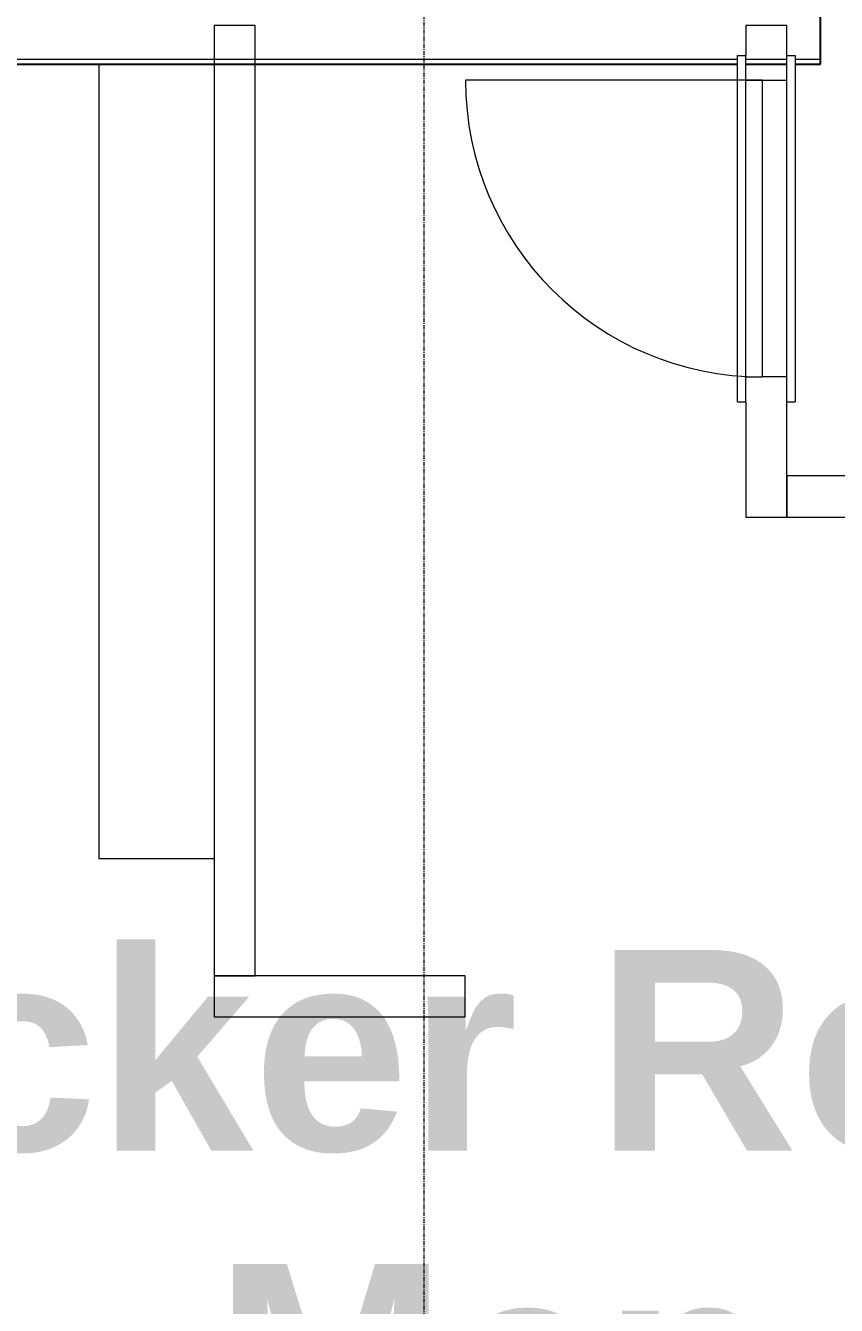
# Model space of a CAD drawing. Header units: inches. Extents: x 21753 to 28474, y -23238 to -20311.
# Drawn here: x 25353.5 to 25451.9, y -22519.3 to -22364 of the extents above; entities that cross this region are included whole.
import ezdxf

# ---------------------------------------------------------------- set-up
doc = ezdxf.new("R2010")
doc.units = ezdxf.units.IN
doc.header["$MEASUREMENT"] = 0
doc.linetypes.add('Grid Line 1_2_', pattern=[0.875, 0.5, -0.125, 0.125, -0.125])
for name, color, linetype, lineweight in [('A-DETL', 90, 'Continuous', 9), ('A-DOOR', 31, 'Continuous', 9), ('A-WALL', 113, 'Continuous', 9), ('A-WALL-PATT', 111, 'Continuous', 25), ('I-FURN', 30, 'Continuous', 9), ('L-SITE-WALL', 31, 'Continuous', 9), ('M-AREA-IDEN', 171, 'Continuous', 9), ('S-GRID', 1, 'Continuous', 9)]:
    doc.layers.add(name, color=color, linetype=linetype, lineweight=lineweight)
doc.styles.add('Arial_B_1', font='arialbd.ttf', dxfattribs={"height": 24.354149})

# ---------------------------------------------------------------- blocks, each defined once
blk = doc.blocks.new('Furniture 4-Fur_Floor Plan0')
at = {"layer": 'I-FURN', "color": 7}
for p, q in [((25362.39, -22368.68), (25362.39, -22465.05)), ((25362.39, -22465.05), (25376.39, -22465.05))]:
    blk.add_line(p, q, dxfattribs=at)
blk = doc.blocks.new('36_ x 84_-36_ x 84_-302076 - 190367-301254-First Floor Plan')
at = {"layer": 'A-DOOR', "color": 7}
for p, q in [((-3, 6.15302), (39, 6.15302)), ((-3, 6.15302), (-3, 5.15302)), ((39, 5.15302), (-3, 5.15302)), ((0, 5.15302), (0, 3.15302)), ((36, 5.15302), (36, 3.15302)), ((39, 6.15302), (39, 5.15302)), ((36, 3.15302), (0, 3.15302)), ((-3, 0.15302), (39, 0.15302)), ((-3, 0.15302), (-3, -0.84698)), ((39, 0.15302), (39, -0.84698)), ((39, -0.84698), (-3, -0.84698))]:
    blk.add_line(p, q, dxfattribs=at)
blk = doc.blocks.new('Locker Rooms_Ryan_ifc-1-First Floor Plan')
at = {"layer": 'A-WALL', "color": 7}
for p, q in [((25381.39, -22363.99), (25376.39, -22363.99)), ((25376.39, -22363.99), (25376.39, -22479.3)), ((25381.39, -22479.3), (25381.39, -22363.99)), ((25445.93, -22363.99), (25440.93, -22363.99)), ((25440.93, -22363.99), (25440.93, -22367.63)), ((25445.93, -22367.63), (25445.93, -22363.99)), ((25442.93, -22370.63), (25445.93, -22370.63)), ((25445.93, -22406.63), (25442.93, -22406.63)), ((25440.93, -22409.63), (25440.93, -22423.63)), ((25445.93, -22423.63), (25445.93, -22409.63)), ((25582.85, -22418.63), (25445.93, -22418.63)), ((25445.93, -22418.63), (25445.93, -22423.63)), ((25440.93, -22423.63), (25445.93, -22423.63)), ((25445.93, -22423.63), (25582.85, -22423.63)), ((25406.89, -22479.3), (25376.39, -22479.3)), ((25376.39, -22479.3), (25376.39, -22484.3)), ((25376.39, -22479.3), (25381.39, -22479.3)), ((25406.89, -22484.3), (25406.89, -22479.3)), ((25376.39, -22484.3), (25406.89, -22484.3))]:
    blk.add_line(p, q, dxfattribs=at)
at = {"lineweight": 9, "rotation": 90}
blk.add_blockref('36_ x 84_-36_ x 84_-302076 - 190367-301254-First Floor Plan', (25446.08, -22406.63), dxfattribs=at)
at = {"lineweight": 9}
blk.add_blockref('Furniture 4-Fur_Floor Plan0', (0, 0), dxfattribs=at)

msp = doc.modelspace()

# ---------------------------------------------------------------- hatches: boundary and pattern name
at = {"layer": 'A-WALL-PATT', "lineweight": 9}
h = msp.add_hatch(dxfattribs=at)
h.set_pattern_fill('FP_8', color=256, style=0, pattern_type=2)
h.set_pattern_definition([(0, (0, 0), (61.44, 15.36), [2.534, -43.546, 2.534, -43.546, -245.76]), (0, (0, 0), (61.44, 15.36), [-92.16, 2.534, -89.626, 2.534, -43.546, -107.52]), (0, (0, 0), (61.44, 15.36), [-230.4, 2.534, -28.186, 2.534, -74.266]), (120, (23.04, 7.68), (-44.02215, 45.528601), [2.534, -43.546, 2.534, -43.546, -245.76]), (120, (23.04, 7.68), (-44.02215, 45.528601), [-92.16, 2.534, -89.626, 2.534, -43.546, -107.52]), (120, (23.04, 7.68), (-44.02215, 45.528601), [-230.4, 2.534, -28.186, 2.534, -74.266]), (240, (30.72, 38.4), (-17.41785, -60.888601), [2.534, -43.546, 2.534, -43.546, -245.76]), (240, (30.72, 38.4), (-17.41785, -60.888601), [-92.16, 2.534, -89.626, 2.534, -43.546, -107.52]), (240, (30.72, 38.4), (-17.41785, -60.888601), [-230.4, 2.534, -28.186, 2.534, -74.266])])
h.paths.add_polyline_path([(25726.39, -22368.678), (25726.39, -22368.053), (25725.515, -22368.053), (25725.515, -22368.678)], flags=0)
h.paths.add_polyline_path([(25720.765, -22368.678), (25720.765, -22368.053), (25583.854, -22368.053), (25583.854, -22368.678), (25672.798, -22368.678)], flags=0)
h.paths.add_polyline_path([(25582.854, -22368.678), (25582.854, -22368.053), (25577.854, -22368.053), (25577.854, -22368.678)], flags=0)
h.paths.add_polyline_path([(25576.854, -22368.678), (25576.854, -22368.053), (25546.765, -22368.053), (25546.765, -22368.678)], flags=0)
h.paths.add_polyline_path([(25450.015, -22368.678), (25450.015, -22368.053), (25446.927, -22368.066), (25446.927, -22368.678)], flags=0)
h.paths.add_polyline_path([(25445.927, -22368.678), (25445.927, -22368.053), (25440.927, -22368.091), (25440.927, -22368.678)], flags=0)
h.paths.add_polyline_path([(25439.927, -22368.678), (25439.927, -22368.053), (25301.515, -22368.053), (25301.515, -22368.678), (25396.324, -22368.678)], flags=0)
h.paths.add_polyline_path([(25296.765, -22368.678), (25296.765, -22368.053), (25169.515, -22368.053), (25169.515, -22368.678), (25258.087, -22368.678)], flags=0)
h.paths.add_polyline_path([(25105.265, -22368.678), (25105.265, -22368.053), (24979.515, -22368.053), (24979.515, -22368.678), (24981.613, -22368.678)], flags=0)
h.paths.add_polyline_path([(25110.89, -22368.678), (25110.89, -22368.053), (25110.015, -22368.053), (25110.015, -22368.678)], flags=0)
h.paths.add_polyline_path([(24974.765, -22368.678), (24974.765, -22368.053), (24937.89, -22368.053), (24937.89, -22368.678)], flags=0)
h.paths.add_polyline_path([(24865.89, -22368.678), (24865.89, -22368.053), (24631.515, -22368.053), (24631.515, -22368.678), (24705.139, -22368.678)], flags=0)

# ---------------------------------------------------------------- linework, layer by layer
at = {"layer": 'A-DETL'}
msp.add_line((25442.927, -22370.631), (25406.927, -22370.631), dxfattribs=at)
msp.add_arc((25442.927, -22370.631), 36, 180, 270, dxfattribs=at)
at = {"layer": 'A-WALL'}
for p, q in [((25300.89, -22368.053), (25439.927, -22368.053)), ((25440.927, -22368.053), (25445.927, -22368.053)), ((25446.927, -22368.053), (25450.015, -22368.053))]:
    msp.add_line(p, q, dxfattribs=at)
at = {"layer": 'L-SITE-WALL', "lineweight": 25}
for p, q in [((25450.015, -22368.678), (25450.015, -22359.303)), ((25301.515, -22368.678), (25439.927, -22368.678)), ((25440.927, -22368.678), (25445.927, -22368.678)), ((25446.927, -22368.678), (25450.015, -22368.678))]:
    msp.add_line(p, q, dxfattribs=at)
at = {"layer": 'S-GRID', "linetype": 'Grid Line 1_2_'}
msp.add_line((25401.89, -23081.576), (25401.89, -20779.921), dxfattribs=at)

# ---------------------------------------------------------------- block references
at = {"lineweight": 5}
msp.add_blockref('Locker Rooms_Ryan_ifc-1-First Floor Plan', (0, 0), dxfattribs=at)

# ---------------------------------------------------------------- texts
at = {"layer": 'M-AREA-IDEN', "insert": (25410.419, -22476.167), "char_height": 24.35415, "width": 252.288, "attachment_point": 2, "line_spacing_factor": 0.938532, "style": 'Arial_B_1'}
msp.add_mtext('Locker Room\\PMen', dxfattribs=at)

doc.saveas('drawing.dxf')
